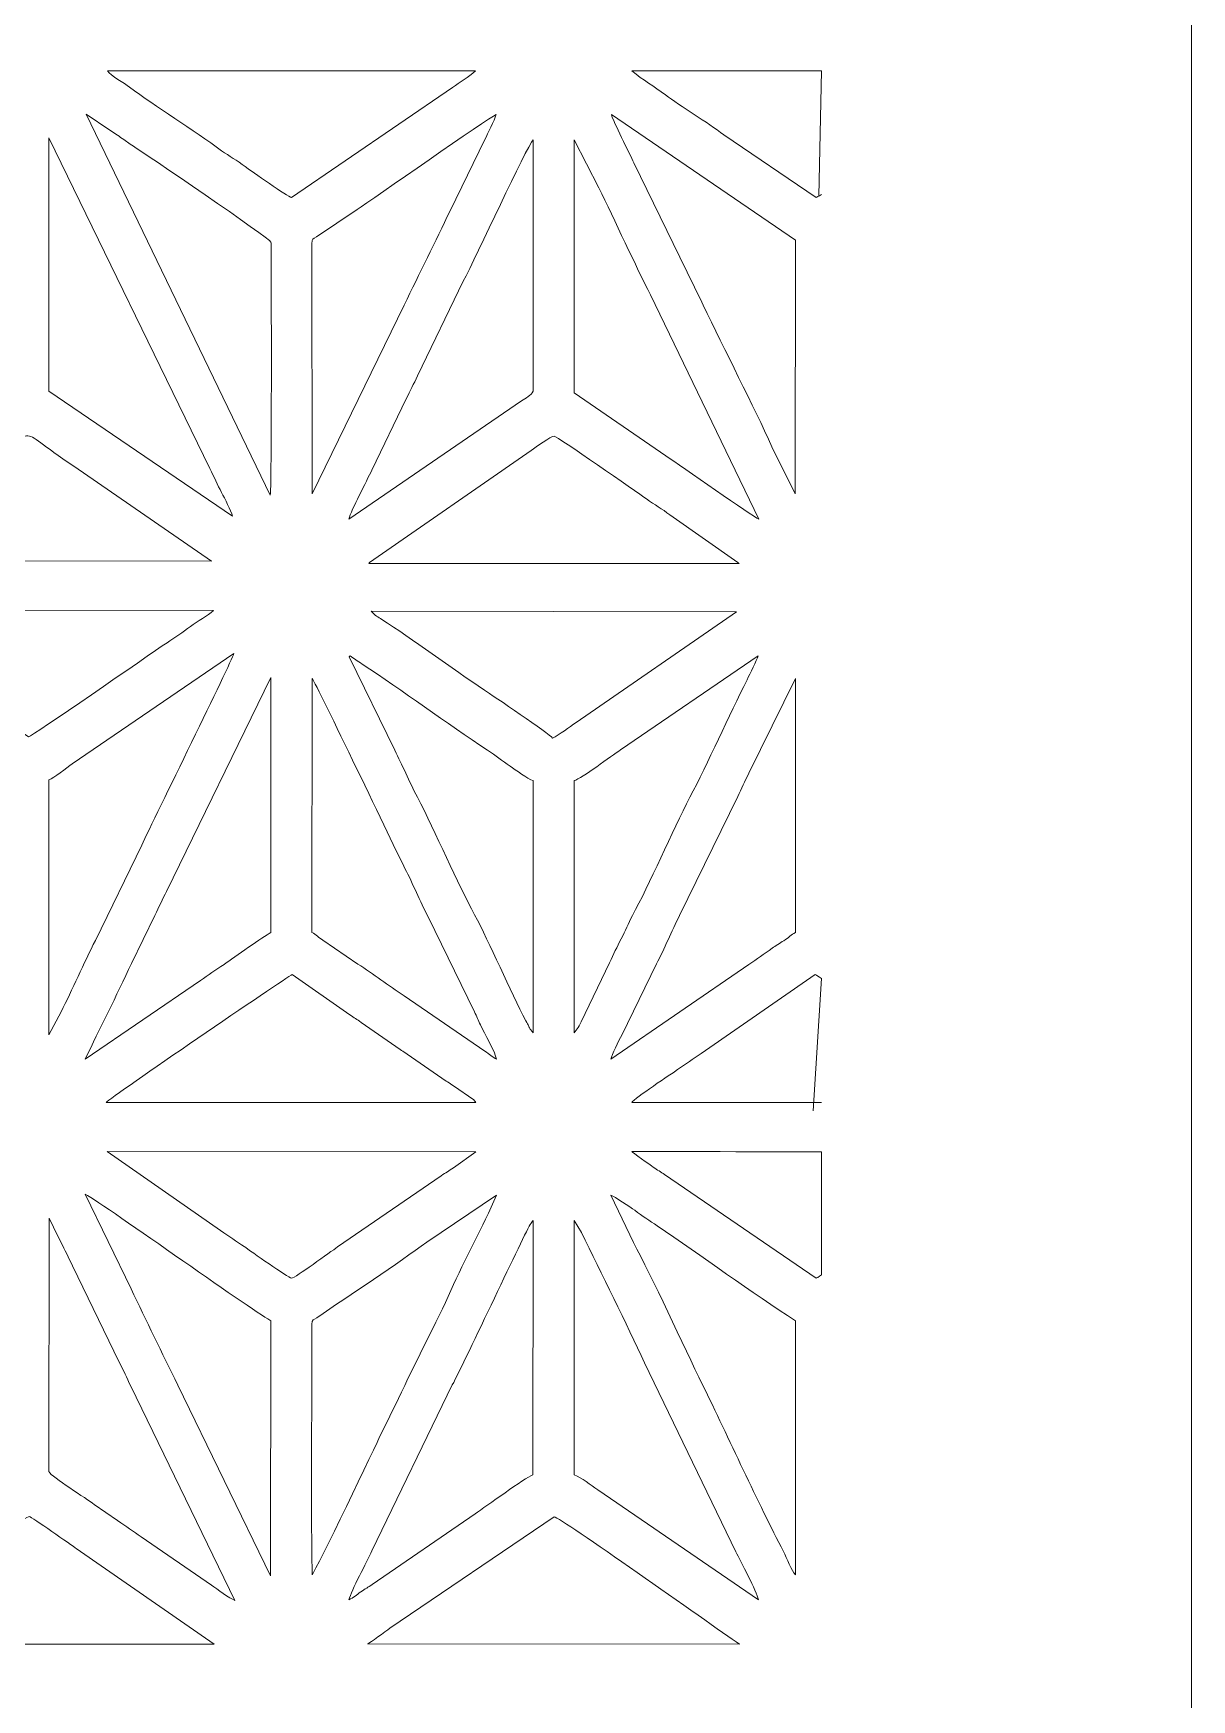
# Model space of a CAD drawing. Header units: inches. Extents: x -60.4 to -14.9, y -20.3 to 14.1.
# Drawn here: x -16.449 to -14.879, y 0.044 to 2.304 of the extents above; entities that cross this region are included whole.
import ezdxf

# ---------------------------------------------------------------- set-up
doc = ezdxf.new("R2010")
doc.units = ezdxf.units.IN
doc.header["$MEASUREMENT"] = 0
doc.layers.add('Master Desktop', color=7, linetype='Continuous', plot=False)

msp = doc.modelspace()

# ---------------------------------------------------------------- linework, layer by layer
at = {"layer": 'Master Desktop', "lineweight": 18}
msp.add_open_spline([(-14.8786, 10.7638), (-14.8786, 10.7638), (-14.8786, -11.49), (-14.8786, -11.49), (-14.8786, -11.49), (-14.8786, -11.49), (-14.8786, -11.6795), (-14.8786, -11.6795)], degree=3, knots=[0, 0, 0, 0, 0.333333, 0.333333, 0.333333, 0.333333, 1, 1, 1, 1], dxfattribs=at)
at = {"layer": 'Master Desktop', "color": 5, "lineweight": 9}
for points, knots in [([(-15.8493, 2.2532), (-15.8592, 2.2449), (-15.8701, 2.2376), (-15.8806, 2.2307), (-15.8806, 2.2307), (-15.8806, 2.2307), (-16.0988, 2.0817), (-16.0988, 2.0817), (-16.0988, 2.0817), (-16.1026, 2.0815), (-16.1541, 2.1178), (-16.1615, 2.1235), (-16.1615, 2.1235), (-16.1721, 2.1317), (-16.1833, 2.1376), (-16.1935, 2.145), (-16.1935, 2.145), (-16.2315, 2.1731), (-16.2834, 2.2049), (-16.3184, 2.2313), (-16.3184, 2.2313), (-16.3251, 2.2363), (-16.3441, 2.2467), (-16.3484, 2.2533), (-16.3484, 2.2533), (-16.3484, 2.2533), (-15.8493, 2.2532), (-15.8493, 2.2532)], [0, 0, 0, 0, 0.125, 0.125, 0.125, 0.125, 0.25, 0.25, 0.25, 0.25, 0.375, 0.375, 0.375, 0.375, 0.5, 0.5, 0.5, 0.5, 0.625, 0.625, 0.625, 0.625, 0.75, 0.75, 0.75, 0.75, 1, 1, 1, 1]), ([(-15.3803, 2.0857), (-15.3843, 2.0831), (-15.387, 2.0816), (-15.3878, 2.0817), (-15.3878, 2.0817), (-15.3878, 2.0817), (-15.5128, 2.1667), (-15.5128, 2.1667), (-15.5128, 2.1667), (-15.5348, 2.1832), (-15.5718, 2.2056), (-15.5918, 2.2207), (-15.5918, 2.2207), (-15.6075, 2.2325), (-15.6223, 2.2406), (-15.6373, 2.2532), (-15.6373, 2.2532), (-15.6373, 2.2532), (-15.5075, 2.2532), (-15.3803, 2.2533)], [0, 0, 0, 0, 0.166667, 0.166667, 0.166667, 0.166667, 0.333333, 0.333333, 0.333333, 0.333333, 0.5, 0.5, 0.5, 0.5, 0.666667, 0.666667, 0.666667, 0.666667, 1, 1, 1, 1]), ([(-16.3772, 2.1945), (-16.3772, 2.1945), (-16.3449, 2.1728), (-16.3449, 2.1728), (-16.3449, 2.1728), (-16.3395, 2.1689), (-16.3339, 2.1655), (-16.3283, 2.1617), (-16.3283, 2.1617), (-16.3225, 2.1578), (-16.3195, 2.155), (-16.3131, 2.151), (-16.3131, 2.151), (-16.3015, 2.1437), (-16.1277, 2.0261), (-16.1266, 2.0208), (-16.1266, 2.0208), (-16.1261, 2.0185), (-16.1254, 1.6975), (-16.1275, 1.6779), (-16.1275, 1.6779), (-16.1275, 1.6779), (-16.3772, 2.1945), (-16.3772, 2.1945)], [0, 0, 0, 0, 0.142857, 0.142857, 0.142857, 0.142857, 0.285714, 0.285714, 0.285714, 0.285714, 0.428571, 0.428571, 0.428571, 0.428571, 0.571429, 0.571429, 0.571429, 0.571429, 0.714286, 0.714286, 0.714286, 0.714286, 1, 1, 1, 1]), ([(-16.071, 2.0188), (-16.071, 2.0267), (-16.07, 2.0246), (-16.0651, 2.028), (-16.0651, 2.028), (-16.0651, 2.028), (-16.0098, 2.0652), (-16.0098, 2.0652), (-16.0098, 2.0652), (-15.9899, 2.0785), (-15.8324, 2.189), (-15.8214, 2.194), (-15.8214, 2.194), (-15.8236, 2.1854), (-15.8329, 2.1683), (-15.8368, 2.1601), (-15.8368, 2.1601), (-15.8368, 2.1601), (-15.8839, 2.0636), (-15.8839, 2.0636), (-15.8839, 2.0636), (-15.9033, 2.0217), (-15.9256, 1.9786), (-15.946, 1.9355), (-15.946, 1.9355), (-15.946, 1.9355), (-16.0706, 1.6795), (-16.0706, 1.6795), (-16.0706, 1.6795), (-16.0706, 1.6795), (-16.071, 2.0188), (-16.071, 2.0188)], [0, 0, 0, 0, 0.111111, 0.111111, 0.111111, 0.111111, 0.222222, 0.222222, 0.222222, 0.222222, 0.333333, 0.333333, 0.333333, 0.333333, 0.444444, 0.444444, 0.444444, 0.444444, 0.555556, 0.555556, 0.555556, 0.555556, 0.666667, 0.666667, 0.666667, 0.666667, 0.777778, 0.777778, 0.777778, 0.777778, 1, 1, 1, 1]), ([(-15.4156, 2.0238), (-15.4156, 2.0238), (-15.4161, 1.6796), (-15.4161, 1.6796), (-15.4161, 1.6796), (-15.4161, 1.6796), (-15.4476, 1.7435), (-15.4476, 1.7435), (-15.4476, 1.7435), (-15.4719, 1.7977), (-15.5125, 1.8762), (-15.5406, 1.9355), (-15.5406, 1.9355), (-15.5511, 1.9576), (-15.5618, 1.9789), (-15.5724, 2.0008), (-15.5724, 2.0008), (-15.5724, 2.0008), (-15.6347, 2.1284), (-15.6347, 2.1284), (-15.6347, 2.1284), (-15.6404, 2.1406), (-15.6631, 2.1858), (-15.6651, 2.194), (-15.6651, 2.194), (-15.6651, 2.194), (-15.4156, 2.0238), (-15.4156, 2.0238)], [0, 0, 0, 0, 0.125, 0.125, 0.125, 0.125, 0.25, 0.25, 0.25, 0.25, 0.375, 0.375, 0.375, 0.375, 0.5, 0.5, 0.5, 0.5, 0.625, 0.625, 0.625, 0.625, 0.75, 0.75, 0.75, 0.75, 1, 1, 1, 1]), ([(-16.4277, 2.1623), (-16.4277, 2.1623), (-16.2094, 1.7139), (-16.2094, 1.7139), (-16.2094, 1.7139), (-16.2035, 1.7023), (-16.1994, 1.6921), (-16.1935, 1.6813), (-16.1935, 1.6813), (-16.1892, 1.6733), (-16.181, 1.6575), (-16.1786, 1.6492), (-16.1786, 1.6492), (-16.1786, 1.6492), (-16.4277, 1.8187), (-16.4277, 1.8187), (-16.4277, 1.8187), (-16.4277, 1.8187), (-16.4277, 2.1623), (-16.4277, 2.1623)], [0, 0, 0, 0, 0.166667, 0.166667, 0.166667, 0.166667, 0.333333, 0.333333, 0.333333, 0.333333, 0.5, 0.5, 0.5, 0.5, 0.666667, 0.666667, 0.666667, 0.666667, 1, 1, 1, 1]), ([(-16.0212, 1.6455), (-16.0178, 1.6574), (-15.9969, 1.6969), (-15.9899, 1.7119), (-15.9899, 1.7119), (-15.9899, 1.7119), (-15.9432, 1.8086), (-15.9432, 1.8086), (-15.9432, 1.8086), (-15.9381, 1.8195), (-15.9332, 1.8286), (-15.9278, 1.8398), (-15.9278, 1.8398), (-15.9278, 1.8398), (-15.8659, 1.968), (-15.8659, 1.968), (-15.8659, 1.968), (-15.8486, 2.0007), (-15.7807, 2.1493), (-15.7711, 2.1599), (-15.7711, 2.1599), (-15.7711, 2.1599), (-15.7711, 1.8189), (-15.7711, 1.8189), (-15.7711, 1.8189), (-15.7742, 1.8128), (-15.7815, 1.8097), (-15.7868, 1.8057), (-15.7868, 1.8057), (-15.7868, 1.8057), (-16.0212, 1.6455), (-16.0212, 1.6455)], [0, 0, 0, 0, 0.111111, 0.111111, 0.111111, 0.111111, 0.222222, 0.222222, 0.222222, 0.222222, 0.333333, 0.333333, 0.333333, 0.333333, 0.444444, 0.444444, 0.444444, 0.444444, 0.555556, 0.555556, 0.555556, 0.555556, 0.666667, 0.666667, 0.666667, 0.666667, 0.777778, 0.777778, 0.777778, 0.777778, 1, 1, 1, 1]), ([(-15.7155, 2.1599), (-15.7155, 2.1599), (-15.6822, 2.0946), (-15.6822, 2.0946), (-15.6822, 2.0946), (-15.6614, 2.053), (-15.6313, 1.9859), (-15.612, 1.9495), (-15.612, 1.9495), (-15.612, 1.9495), (-15.4654, 1.6455), (-15.4654, 1.6455), (-15.4654, 1.6455), (-15.4737, 1.6489), (-15.5716, 1.7181), (-15.5912, 1.7311), (-15.5912, 1.7311), (-15.5912, 1.7311), (-15.7155, 1.8168), (-15.7155, 1.8168), (-15.7155, 1.8168), (-15.7155, 1.8168), (-15.7155, 2.1599), (-15.7155, 2.1599)], [0, 0, 0, 0, 0.142857, 0.142857, 0.142857, 0.142857, 0.285714, 0.285714, 0.285714, 0.285714, 0.428571, 0.428571, 0.428571, 0.428571, 0.571429, 0.571429, 0.571429, 0.571429, 0.714286, 0.714286, 0.714286, 0.714286, 1, 1, 1, 1]), ([(-16.519, 1.7176), (-16.4348, 1.7688), (-16.4819, 1.7752), (-16.3936, 1.7171), (-16.3936, 1.7171), (-16.3936, 1.7171), (-16.2074, 1.5885), (-16.2074, 1.5885), (-16.2074, 1.5885), (-16.2074, 1.5885), (-16.7053, 1.589), (-16.7053, 1.589), (-16.7053, 1.589), (-16.7053, 1.589), (-16.519, 1.7176), (-16.519, 1.7176)], [0, 0, 0, 0, 0.2, 0.2, 0.2, 0.2, 0.4, 0.4, 0.4, 0.4, 0.6, 0.6, 0.6, 0.6, 1, 1, 1, 1]), ([(-15.994, 1.5852), (-15.9937, 1.5857), (-15.9932, 1.5862), (-15.9929, 1.5865), (-15.9929, 1.5865), (-15.9929, 1.5865), (-15.7737, 1.7386), (-15.7737, 1.7386), (-15.7737, 1.7386), (-15.768, 1.7425), (-15.7468, 1.7584), (-15.7427, 1.758), (-15.7427, 1.758), (-15.7393, 1.7577), (-15.6311, 1.6823), (-15.6177, 1.6728), (-15.6177, 1.6728), (-15.6065, 1.6649), (-15.5967, 1.6593), (-15.5858, 1.6511), (-15.5858, 1.6511), (-15.5858, 1.6511), (-15.4937, 1.5865), (-15.4937, 1.5865), (-15.4937, 1.5865), (-15.4935, 1.5869), (-15.4929, 1.5857), (-15.492, 1.5852), (-15.492, 1.5852), (-15.492, 1.5852), (-15.994, 1.5852), (-15.994, 1.5852)], [0, 0, 0, 0, 0.111111, 0.111111, 0.111111, 0.111111, 0.222222, 0.222222, 0.222222, 0.222222, 0.333333, 0.333333, 0.333333, 0.333333, 0.444444, 0.444444, 0.444444, 0.444444, 0.555556, 0.555556, 0.555556, 0.555556, 0.666667, 0.666667, 0.666667, 0.666667, 0.777778, 0.777778, 0.777778, 0.777778, 1, 1, 1, 1]), ([(-16.2046, 1.5216), (-16.2117, 1.5141), (-16.227, 1.5065), (-16.2358, 1.4998), (-16.2358, 1.4998), (-16.2463, 1.4919), (-16.2569, 1.4849), (-16.2675, 1.4778), (-16.2675, 1.4778), (-16.2942, 1.4597), (-16.4512, 1.3503), (-16.4552, 1.3503), (-16.4552, 1.3503), (-16.4552, 1.3503), (-16.7053, 1.5221), (-16.7053, 1.5221), (-16.7053, 1.5221), (-16.7053, 1.5221), (-16.2046, 1.5216), (-16.2046, 1.5216)], [0, 0, 0, 0, 0.166667, 0.166667, 0.166667, 0.166667, 0.333333, 0.333333, 0.333333, 0.333333, 0.5, 0.5, 0.5, 0.5, 0.666667, 0.666667, 0.666667, 0.666667, 1, 1, 1, 1]), ([(-15.7448, 1.3485), (-15.7487, 1.3536), (-15.8269, 1.4068), (-15.8372, 1.4135), (-15.8372, 1.4135), (-15.8822, 1.4431), (-15.9353, 1.4832), (-15.9764, 1.5092), (-15.9764, 1.5092), (-15.9816, 1.5125), (-15.9857, 1.5149), (-15.9907, 1.5205), (-15.9907, 1.5205), (-15.9907, 1.5205), (-15.4956, 1.5195), (-15.4956, 1.5195), (-15.4956, 1.5195), (-15.4956, 1.5195), (-15.713, 1.3696), (-15.713, 1.3696), (-15.713, 1.3696), (-15.7216, 1.3634), (-15.7363, 1.3526), (-15.7448, 1.3485)], [0, 0, 0, 0, 0.142857, 0.142857, 0.142857, 0.142857, 0.285714, 0.285714, 0.285714, 0.285714, 0.428571, 0.428571, 0.428571, 0.428571, 0.571429, 0.571429, 0.571429, 0.571429, 0.714286, 0.714286, 0.714286, 0.714286, 1, 1, 1, 1]), ([(-16.4276, 1.2917), (-16.421, 1.2941), (-16.4035, 1.3082), (-16.3959, 1.3134), (-16.3959, 1.3134), (-16.3959, 1.3134), (-16.1768, 1.4632), (-16.1768, 1.4632), (-16.1768, 1.4632), (-16.1809, 1.4505), (-16.2841, 1.2411), (-16.3017, 1.2032), (-16.3017, 1.2032), (-16.3017, 1.2032), (-16.3645, 1.0741), (-16.3645, 1.0741), (-16.3645, 1.0741), (-16.3804, 1.0435), (-16.396, 1.0065), (-16.4112, 0.9773), (-16.4112, 0.9773), (-16.4112, 0.9773), (-16.4277, 0.9461), (-16.4277, 0.9461), (-16.4277, 0.9461), (-16.4277, 0.9461), (-16.4276, 1.2917), (-16.4276, 1.2917)], [0, 0, 0, 0, 0.125, 0.125, 0.125, 0.125, 0.25, 0.25, 0.25, 0.25, 0.375, 0.375, 0.375, 0.375, 0.5, 0.5, 0.5, 0.5, 0.625, 0.625, 0.625, 0.625, 0.75, 0.75, 0.75, 0.75, 1, 1, 1, 1]), ([(-15.9589, 1.3322), (-15.9589, 1.3322), (-16.0208, 1.4584), (-16.0208, 1.4584), (-16.0208, 1.4584), (-16.0208, 1.4584), (-16.0191, 1.46), (-16.0191, 1.46), (-16.0191, 1.46), (-16.0144, 1.4559), (-16.0092, 1.4529), (-16.003, 1.4488), (-16.003, 1.4488), (-15.9486, 1.4131), (-15.8886, 1.3686), (-15.8329, 1.3319), (-15.8329, 1.3319), (-15.8222, 1.3248), (-15.8131, 1.3176), (-15.8025, 1.3105), (-15.8025, 1.3105), (-15.7946, 1.3051), (-15.7793, 1.2931), (-15.7711, 1.2907), (-15.7711, 1.2907), (-15.7711, 1.2907), (-15.7712, 0.9487), (-15.7712, 0.9487), (-15.7712, 0.9487), (-15.7716, 0.9491), (-15.772, 0.9496), (-15.7723, 0.9499), (-15.7723, 0.9499), (-15.7723, 0.9499), (-15.7751, 0.9535), (-15.7751, 0.9535), (-15.7751, 0.9535), (-15.7765, 0.9556), (-15.7759, 0.9549), (-15.7771, 0.9574), (-15.7771, 0.9574), (-15.7788, 0.9608), (-15.7791, 0.9614), (-15.7811, 0.9651), (-15.7811, 0.9651), (-15.8016, 1.0037), (-15.8307, 1.0722), (-15.8506, 1.1089), (-15.8506, 1.1089), (-15.873, 1.15), (-15.904, 1.2219), (-15.928, 1.2682), (-15.928, 1.2682), (-15.9339, 1.2796), (-15.939, 1.2901), (-15.9438, 1.3007), (-15.9438, 1.3007), (-15.949, 1.3122), (-15.9539, 1.3213), (-15.9589, 1.3322)], [0, 0, 0, 0, 0.0625, 0.0625, 0.0625, 0.0625, 0.125, 0.125, 0.125, 0.125, 0.1875, 0.1875, 0.1875, 0.1875, 0.25, 0.25, 0.25, 0.25, 0.3125, 0.3125, 0.3125, 0.3125, 0.375, 0.375, 0.375, 0.375, 0.4375, 0.4375, 0.4375, 0.4375, 0.5, 0.5, 0.5, 0.5, 0.5625, 0.5625, 0.5625, 0.5625, 0.625, 0.625, 0.625, 0.625, 0.6875, 0.6875, 0.6875, 0.6875, 0.75, 0.75, 0.75, 0.75, 0.8125, 0.8125, 0.8125, 0.8125, 0.875, 0.875, 0.875, 0.875, 1, 1, 1, 1]), ([(-15.7155, 1.2907), (-15.7055, 1.2936), (-15.6651, 1.3243), (-15.6526, 1.3326), (-15.6526, 1.3326), (-15.6526, 1.3326), (-15.466, 1.46), (-15.466, 1.46), (-15.466, 1.46), (-15.4683, 1.4538), (-15.4773, 1.4355), (-15.4813, 1.4275), (-15.4813, 1.4275), (-15.5051, 1.3798), (-15.5352, 1.3134), (-15.5586, 1.2682), (-15.5586, 1.2682), (-15.5824, 1.2223), (-15.6143, 1.1487), (-15.6366, 1.1077), (-15.6366, 1.1077), (-15.6427, 1.0965), (-15.6455, 1.0871), (-15.6518, 1.0762), (-15.6518, 1.0762), (-15.6581, 1.065), (-15.6616, 1.0554), (-15.6678, 1.0438), (-15.6678, 1.0438), (-15.6678, 1.0438), (-15.7062, 0.9638), (-15.7062, 0.9638), (-15.7062, 0.9638), (-15.7078, 0.9608), (-15.7082, 0.9596), (-15.7101, 0.9561), (-15.7101, 0.9561), (-15.7101, 0.9561), (-15.7155, 0.9487), (-15.7155, 0.9487), (-15.7155, 0.9487), (-15.7155, 0.9487), (-15.7155, 1.2907), (-15.7155, 1.2907)], [0, 0, 0, 0, 0.083333, 0.083333, 0.083333, 0.083333, 0.166667, 0.166667, 0.166667, 0.166667, 0.25, 0.25, 0.25, 0.25, 0.333333, 0.333333, 0.333333, 0.333333, 0.416667, 0.416667, 0.416667, 0.416667, 0.5, 0.5, 0.5, 0.5, 0.583333, 0.583333, 0.583333, 0.583333, 0.666667, 0.666667, 0.666667, 0.666667, 0.75, 0.75, 0.75, 0.75, 0.833333, 0.833333, 0.833333, 0.833333, 1, 1, 1, 1]), ([(-16.3783, 0.9131), (-16.3593, 0.9534), (-16.3359, 0.9992), (-16.3157, 1.0427), (-16.3157, 1.0427), (-16.3157, 1.0427), (-16.284, 1.108), (-16.284, 1.108), (-16.284, 1.108), (-16.2784, 1.1198), (-16.2738, 1.1299), (-16.2681, 1.1406), (-16.2681, 1.1406), (-16.2681, 1.1406), (-16.1266, 1.4308), (-16.1266, 1.4308), (-16.1266, 1.4308), (-16.1266, 1.4308), (-16.1266, 1.0846), (-16.1266, 1.0846), (-16.1266, 1.0846), (-16.1372, 1.0796), (-16.1759, 1.051), (-16.1902, 1.0416), (-16.1902, 1.0416), (-16.2018, 1.0339), (-16.2116, 1.0269), (-16.222, 1.0197), (-16.222, 1.0197), (-16.222, 1.0197), (-16.3783, 0.9131), (-16.3783, 0.9131)], [0, 0, 0, 0, 0.111111, 0.111111, 0.111111, 0.111111, 0.222222, 0.222222, 0.222222, 0.222222, 0.333333, 0.333333, 0.333333, 0.333333, 0.444444, 0.444444, 0.444444, 0.444444, 0.555556, 0.555556, 0.555556, 0.555556, 0.666667, 0.666667, 0.666667, 0.666667, 0.777778, 0.777778, 0.777778, 0.777778, 1, 1, 1, 1]), ([(-16.0707, 1.4291), (-16.0649, 1.4217), (-15.9577, 1.1968), (-15.945, 1.1717), (-15.945, 1.1717), (-15.9342, 1.1505), (-15.9246, 1.1277), (-15.9137, 1.106), (-15.9137, 1.106), (-15.9137, 1.106), (-15.8506, 0.977), (-15.8506, 0.977), (-15.8506, 0.977), (-15.8479, 0.971), (-15.8457, 0.9657), (-15.8428, 0.9596), (-15.8428, 0.9596), (-15.8372, 0.948), (-15.8227, 0.9229), (-15.8208, 0.9129), (-15.8208, 0.9129), (-15.8262, 0.9156), (-15.8307, 0.9199), (-15.8365, 0.9238), (-15.8365, 0.9238), (-15.8365, 0.9238), (-15.9462, 0.9991), (-15.9462, 0.9991), (-15.9462, 0.9991), (-15.9678, 1.0132), (-15.9874, 1.028), (-16.0088, 1.042), (-16.0088, 1.042), (-16.0088, 1.042), (-16.0561, 1.0743), (-16.0561, 1.0743), (-16.0561, 1.0743), (-16.0623, 1.0782), (-16.0651, 1.0817), (-16.071, 1.0849), (-16.071, 1.0849), (-16.071, 1.0849), (-16.0707, 1.4291), (-16.0707, 1.4291)], [0, 0, 0, 0, 0.083333, 0.083333, 0.083333, 0.083333, 0.166667, 0.166667, 0.166667, 0.166667, 0.25, 0.25, 0.25, 0.25, 0.333333, 0.333333, 0.333333, 0.333333, 0.416667, 0.416667, 0.416667, 0.416667, 0.5, 0.5, 0.5, 0.5, 0.583333, 0.583333, 0.583333, 0.583333, 0.666667, 0.666667, 0.666667, 0.666667, 0.75, 0.75, 0.75, 0.75, 0.833333, 0.833333, 0.833333, 0.833333, 1, 1, 1, 1]), ([(-15.6658, 0.9129), (-15.6647, 0.9186), (-15.6548, 0.9381), (-15.6512, 0.9457), (-15.6512, 0.9457), (-15.6512, 0.9457), (-15.6041, 1.0421), (-15.6041, 1.0421), (-15.6041, 1.0421), (-15.593, 1.0632), (-15.5836, 1.0861), (-15.5727, 1.1078), (-15.5727, 1.1078), (-15.5727, 1.1078), (-15.4938, 1.2692), (-15.4938, 1.2692), (-15.4938, 1.2692), (-15.4888, 1.2798), (-15.4845, 1.2899), (-15.4788, 1.3008), (-15.4788, 1.3008), (-15.4788, 1.3008), (-15.4156, 1.4291), (-15.4156, 1.4291), (-15.4156, 1.4291), (-15.4156, 1.4291), (-15.4156, 1.0849), (-15.4156, 1.0849), (-15.4156, 1.0849), (-15.4216, 1.0816), (-15.4248, 1.0778), (-15.4316, 1.0736), (-15.4316, 1.0736), (-15.4364, 1.0705), (-15.4428, 1.0666), (-15.4473, 1.0635), (-15.4473, 1.0635), (-15.4586, 1.0555), (-15.4678, 1.0485), (-15.4789, 1.0413), (-15.4789, 1.0413), (-15.4789, 1.0413), (-15.6658, 0.9129), (-15.6658, 0.9129)], [0, 0, 0, 0, 0.083333, 0.083333, 0.083333, 0.083333, 0.166667, 0.166667, 0.166667, 0.166667, 0.25, 0.25, 0.25, 0.25, 0.333333, 0.333333, 0.333333, 0.333333, 0.416667, 0.416667, 0.416667, 0.416667, 0.5, 0.5, 0.5, 0.5, 0.583333, 0.583333, 0.583333, 0.583333, 0.666667, 0.666667, 0.666667, 0.666667, 0.75, 0.75, 0.75, 0.75, 0.833333, 0.833333, 0.833333, 0.833333, 1, 1, 1, 1]), ([(-16.3501, 0.8544), (-16.3431, 0.8618), (-16.1094, 1.0212), (-16.0977, 1.0279), (-16.0977, 1.0279), (-16.0977, 1.0279), (-16.0198, 0.9732), (-16.0198, 0.9732), (-16.0198, 0.9732), (-16.0132, 0.9687), (-16.0105, 0.9674), (-16.0044, 0.9628), (-16.0044, 0.9628), (-16.0044, 0.9628), (-15.9574, 0.9302), (-15.9574, 0.9302), (-15.9574, 0.9302), (-15.952, 0.9261), (-15.9475, 0.9236), (-15.9419, 0.9198), (-15.9419, 0.9198), (-15.9419, 0.9198), (-15.8949, 0.8872), (-15.8949, 0.8872), (-15.8949, 0.8872), (-15.8898, 0.8838), (-15.8846, 0.8804), (-15.8793, 0.8768), (-15.8793, 0.8768), (-15.8793, 0.8768), (-15.8518, 0.8578), (-15.8518, 0.8578), (-15.8518, 0.8578), (-15.8491, 0.8551), (-15.851, 0.8576), (-15.849, 0.8541), (-15.849, 0.8541), (-15.849, 0.8541), (-16.3501, 0.8544), (-16.3501, 0.8544)], [0, 0, 0, 0, 0.090909, 0.090909, 0.090909, 0.090909, 0.181818, 0.181818, 0.181818, 0.181818, 0.272727, 0.272727, 0.272727, 0.272727, 0.363636, 0.363636, 0.363636, 0.363636, 0.454545, 0.454545, 0.454545, 0.454545, 0.545455, 0.545455, 0.545455, 0.545455, 0.636364, 0.636364, 0.636364, 0.636364, 0.727273, 0.727273, 0.727273, 0.727273, 0.818182, 0.818182, 0.818182, 0.818182, 1, 1, 1, 1]), ([(-15.3803, 0.8542), (-15.5078, 0.8542), (-15.6376, 0.8541), (-15.6376, 0.8541), (-15.6376, 0.8541), (-15.6343, 0.8599), (-15.5834, 0.8934), (-15.5754, 0.8988), (-15.5754, 0.8988), (-15.5649, 0.9059), (-15.5541, 0.9135), (-15.5436, 0.9205), (-15.5436, 0.9205), (-15.5436, 0.9205), (-15.3889, 1.0279), (-15.3889, 1.0279), (-15.3889, 1.0279), (-15.387, 1.0268), (-15.3841, 1.025), (-15.3803, 1.0226)], [0, 0, 0, 0, 0.166667, 0.166667, 0.166667, 0.166667, 0.333333, 0.333333, 0.333333, 0.333333, 0.5, 0.5, 0.5, 0.5, 0.666667, 0.666667, 0.666667, 0.666667, 1, 1, 1, 1]), ([(-15.8792, 0.7658), (-15.8854, 0.7612), (-15.8897, 0.7594), (-15.8957, 0.7548), (-15.8957, 0.7548), (-15.8957, 0.7548), (-16.0362, 0.6583), (-16.0362, 0.6583), (-16.0362, 0.6583), (-16.0463, 0.6519), (-16.094, 0.616), (-16.0988, 0.616), (-16.0988, 0.616), (-16.1028, 0.616), (-16.1547, 0.6534), (-16.1628, 0.6588), (-16.1628, 0.6588), (-16.1732, 0.6656), (-16.1836, 0.6731), (-16.1948, 0.6805), (-16.1948, 0.6805), (-16.1948, 0.6805), (-16.3485, 0.7877), (-16.3485, 0.7877), (-16.3485, 0.7877), (-16.3485, 0.7877), (-15.8491, 0.7872), (-15.8491, 0.7872), (-15.8491, 0.7872), (-15.8491, 0.7872), (-15.8792, 0.7658), (-15.8792, 0.7658)], [0, 0, 0, 0, 0.111111, 0.111111, 0.111111, 0.111111, 0.222222, 0.222222, 0.222222, 0.222222, 0.333333, 0.333333, 0.333333, 0.333333, 0.444444, 0.444444, 0.444444, 0.444444, 0.555556, 0.555556, 0.555556, 0.555556, 0.666667, 0.666667, 0.666667, 0.666667, 0.777778, 0.777778, 0.777778, 0.777778, 1, 1, 1, 1]), ([(-15.3803, 0.6204), (-15.3847, 0.6176), (-15.3873, 0.616), (-15.3878, 0.616), (-15.3878, 0.616), (-15.3878, 0.616), (-15.593, 0.7564), (-15.593, 0.7564), (-15.593, 0.7564), (-15.5981, 0.7602), (-15.603, 0.7625), (-15.6085, 0.7666), (-15.6085, 0.7666), (-15.6119, 0.7693), (-15.6374, 0.7872), (-15.6375, 0.7877), (-15.6375, 0.7877), (-15.6375, 0.7877), (-15.5076, 0.7876), (-15.3803, 0.7874)], [0, 0, 0, 0, 0.166667, 0.166667, 0.166667, 0.166667, 0.333333, 0.333333, 0.333333, 0.333333, 0.5, 0.5, 0.5, 0.5, 0.666667, 0.666667, 0.666667, 0.666667, 1, 1, 1, 1]), ([(-16.3783, 0.7299), (-16.3504, 0.7143), (-16.138, 0.5623), (-16.1266, 0.5583), (-16.1266, 0.5583), (-16.1266, 0.5583), (-16.1272, 0.2123), (-16.1272, 0.2123), (-16.1272, 0.2123), (-16.1272, 0.2123), (-16.2528, 0.4711), (-16.2528, 0.4711), (-16.2528, 0.4711), (-16.2746, 0.5149), (-16.2956, 0.5579), (-16.3162, 0.6017), (-16.3162, 0.6017), (-16.3162, 0.6017), (-16.3783, 0.7299), (-16.3783, 0.7299)], [0, 0, 0, 0, 0.166667, 0.166667, 0.166667, 0.166667, 0.333333, 0.333333, 0.333333, 0.333333, 0.5, 0.5, 0.5, 0.5, 0.666667, 0.666667, 0.666667, 0.666667, 1, 1, 1, 1]), ([(-16.071, 0.5536), (-16.071, 0.5604), (-16.069, 0.5593), (-16.0646, 0.5623), (-16.0646, 0.5623), (-16.0201, 0.5926), (-15.9534, 0.6364), (-15.9155, 0.665), (-15.9155, 0.665), (-15.9155, 0.665), (-15.8208, 0.7285), (-15.8208, 0.7285), (-15.8208, 0.7285), (-15.8394, 0.6856), (-15.8639, 0.6421), (-15.8828, 0.5992), (-15.8828, 0.5992), (-15.901, 0.5581), (-15.9327, 0.4988), (-15.9537, 0.4528), (-15.9537, 0.4528), (-15.9537, 0.4528), (-15.9774, 0.4049), (-15.9774, 0.4049), (-15.9774, 0.4049), (-15.9832, 0.3918), (-16.0658, 0.2188), (-16.0708, 0.2139), (-16.0708, 0.2139), (-16.0726, 0.3187), (-16.071, 0.4463), (-16.071, 0.5536)], [0, 0, 0, 0, 0.111111, 0.111111, 0.111111, 0.111111, 0.222222, 0.222222, 0.222222, 0.222222, 0.333333, 0.333333, 0.333333, 0.333333, 0.444444, 0.444444, 0.444444, 0.444444, 0.555556, 0.555556, 0.555556, 0.555556, 0.666667, 0.666667, 0.666667, 0.666667, 0.777778, 0.777778, 0.777778, 0.777778, 1, 1, 1, 1]), ([(-15.4158, 0.2139), (-15.4211, 0.2191), (-15.4271, 0.2361), (-15.432, 0.2454), (-15.432, 0.2454), (-15.4657, 0.3097), (-15.5069, 0.401), (-15.5415, 0.4714), (-15.5415, 0.4714), (-15.5671, 0.5235), (-15.6104, 0.6185), (-15.6354, 0.6646), (-15.6354, 0.6646), (-15.6354, 0.6646), (-15.6658, 0.7285), (-15.6658, 0.7285), (-15.6658, 0.7285), (-15.661, 0.7269), (-15.6392, 0.7121), (-15.6336, 0.7081), (-15.6336, 0.7081), (-15.6228, 0.7003), (-15.6138, 0.6941), (-15.6029, 0.6868), (-15.6029, 0.6868), (-15.5445, 0.6482), (-15.4731, 0.5945), (-15.4156, 0.5583), (-15.4156, 0.5583), (-15.4156, 0.5583), (-15.4158, 0.2139), (-15.4158, 0.2139)], [0, 0, 0, 0, 0.111111, 0.111111, 0.111111, 0.111111, 0.222222, 0.222222, 0.222222, 0.222222, 0.333333, 0.333333, 0.333333, 0.333333, 0.444444, 0.444444, 0.444444, 0.444444, 0.555556, 0.555556, 0.555556, 0.555556, 0.666667, 0.666667, 0.666667, 0.666667, 0.777778, 0.777778, 0.777778, 0.777778, 1, 1, 1, 1]), ([(-16.4271, 0.6975), (-16.4172, 0.6759), (-16.4056, 0.654), (-16.3957, 0.6329), (-16.3957, 0.6329), (-16.3957, 0.6329), (-16.3323, 0.5022), (-16.3323, 0.5022), (-16.3323, 0.5022), (-16.3264, 0.4907), (-16.3224, 0.4814), (-16.3166, 0.4695), (-16.3166, 0.4695), (-16.3166, 0.4695), (-16.1757, 0.1791), (-16.1757, 0.1791), (-16.1757, 0.1791), (-16.1826, 0.1817), (-16.1996, 0.1945), (-16.2073, 0.1998), (-16.2073, 0.1998), (-16.2073, 0.1998), (-16.3027, 0.2654), (-16.3027, 0.2654), (-16.3027, 0.2654), (-16.313, 0.2721), (-16.3231, 0.2797), (-16.3345, 0.2872), (-16.3345, 0.2872), (-16.3345, 0.2872), (-16.3663, 0.3093), (-16.3663, 0.3093), (-16.3663, 0.3093), (-16.3762, 0.317), (-16.424, 0.3461), (-16.4277, 0.3537), (-16.4277, 0.3537), (-16.4277, 0.3537), (-16.4271, 0.6975), (-16.4271, 0.6975)], [0, 0, 0, 0, 0.090909, 0.090909, 0.090909, 0.090909, 0.181818, 0.181818, 0.181818, 0.181818, 0.272727, 0.272727, 0.272727, 0.272727, 0.363636, 0.363636, 0.363636, 0.363636, 0.454545, 0.454545, 0.454545, 0.454545, 0.545455, 0.545455, 0.545455, 0.545455, 0.636364, 0.636364, 0.636364, 0.636364, 0.727273, 0.727273, 0.727273, 0.727273, 0.818182, 0.818182, 0.818182, 0.818182, 1, 1, 1, 1]), ([(-16.0209, 0.18), (-16.0177, 0.1924), (-15.9968, 0.2312), (-15.9897, 0.2464), (-15.9897, 0.2464), (-15.9897, 0.2464), (-15.8808, 0.4712), (-15.8808, 0.4712), (-15.8808, 0.4712), (-15.8628, 0.5045), (-15.7824, 0.6783), (-15.7741, 0.6906), (-15.7741, 0.6906), (-15.7741, 0.6906), (-15.7721, 0.6931), (-15.7721, 0.6931), (-15.7721, 0.6931), (-15.772, 0.6939), (-15.7715, 0.694), (-15.7711, 0.6944), (-15.7711, 0.6944), (-15.7711, 0.6944), (-15.7717, 0.3494), (-15.7717, 0.3494), (-15.7717, 0.3494), (-15.783, 0.3448), (-15.8342, 0.3069), (-15.85, 0.2964), (-15.85, 0.2964), (-15.85, 0.2964), (-15.9895, 0.2008), (-15.9895, 0.2008), (-15.9895, 0.2008), (-15.9949, 0.1968), (-15.9986, 0.1948), (-16.005, 0.1905), (-16.005, 0.1905), (-16.0104, 0.1869), (-16.0147, 0.1826), (-16.0209, 0.18)], [0, 0, 0, 0, 0.090909, 0.090909, 0.090909, 0.090909, 0.181818, 0.181818, 0.181818, 0.181818, 0.272727, 0.272727, 0.272727, 0.272727, 0.363636, 0.363636, 0.363636, 0.363636, 0.454545, 0.454545, 0.454545, 0.454545, 0.545455, 0.545455, 0.545455, 0.545455, 0.636364, 0.636364, 0.636364, 0.636364, 0.727273, 0.727273, 0.727273, 0.727273, 0.818182, 0.818182, 0.818182, 0.818182, 1, 1, 1, 1]), ([(-15.7155, 0.6944), (-15.7155, 0.6944), (-15.7056, 0.6778), (-15.7056, 0.6778), (-15.7056, 0.6778), (-15.6792, 0.623), (-15.644, 0.5532), (-15.6204, 0.5012), (-15.6204, 0.5012), (-15.6204, 0.5012), (-15.4963, 0.2451), (-15.4963, 0.2451), (-15.4963, 0.2451), (-15.4898, 0.2324), (-15.4685, 0.1908), (-15.4657, 0.18), (-15.4657, 0.18), (-15.4657, 0.18), (-15.6836, 0.3289), (-15.6836, 0.3289), (-15.6836, 0.3289), (-15.6938, 0.3358), (-15.7047, 0.3453), (-15.7155, 0.3494), (-15.7155, 0.3494), (-15.7155, 0.3494), (-15.7155, 0.6944), (-15.7155, 0.6944)], [0, 0, 0, 0, 0.125, 0.125, 0.125, 0.125, 0.25, 0.25, 0.25, 0.25, 0.375, 0.375, 0.375, 0.375, 0.5, 0.5, 0.5, 0.5, 0.625, 0.625, 0.625, 0.625, 0.75, 0.75, 0.75, 0.75, 1, 1, 1, 1]), ([(-16.706, 0.1196), (-16.7003, 0.1267), (-16.5769, 0.2103), (-16.5635, 0.2189), (-16.5635, 0.2189), (-16.5635, 0.2189), (-16.5164, 0.2514), (-16.5164, 0.2514), (-16.5164, 0.2514), (-16.5079, 0.2572), (-16.4581, 0.2932), (-16.454, 0.2927), (-16.454, 0.2927), (-16.4522, 0.2925), (-16.3962, 0.2537), (-16.3905, 0.2493), (-16.3905, 0.2493), (-16.3905, 0.2493), (-16.2034, 0.1196), (-16.2034, 0.1196), (-16.2034, 0.1196), (-16.2034, 0.1196), (-16.706, 0.1196), (-16.706, 0.1196)], [0, 0, 0, 0, 0.142857, 0.142857, 0.142857, 0.142857, 0.285714, 0.285714, 0.285714, 0.285714, 0.428571, 0.428571, 0.428571, 0.428571, 0.571429, 0.571429, 0.571429, 0.571429, 0.714286, 0.714286, 0.714286, 0.714286, 1, 1, 1, 1]), ([(-15.9956, 0.1201), (-15.9929, 0.121), (-15.971, 0.1372), (-15.9654, 0.1412), (-15.9654, 0.1412), (-15.9654, 0.1412), (-15.7428, 0.2924), (-15.7428, 0.2924), (-15.7428, 0.2924), (-15.7345, 0.2916), (-15.5344, 0.149), (-15.4916, 0.1196), (-15.4916, 0.1196), (-15.4916, 0.1196), (-15.9956, 0.1201), (-15.9956, 0.1201)], [0, 0, 0, 0, 0.2, 0.2, 0.2, 0.2, 0.4, 0.4, 0.4, 0.4, 0.6, 0.6, 0.6, 0.6, 1, 1, 1, 1])]:
    msp.add_open_spline(points, degree=3, knots=knots, dxfattribs=at)
for points in [[(-15.3803, 2.2533), (-15.3803, 2.2533), (-15.3839, 2.0835), (-15.3839, 2.0835)], [(-15.3803, 1.0226), (-15.3803, 1.0226), (-15.3917, 0.8428), (-15.3917, 0.8428)], [(-15.3803, 0.7874), (-15.3803, 0.7874), (-15.3803, 0.6204), (-15.3803, 0.6204)]]:
    msp.add_open_spline(points, degree=3, dxfattribs=at)

doc.saveas('drawing.dxf')
